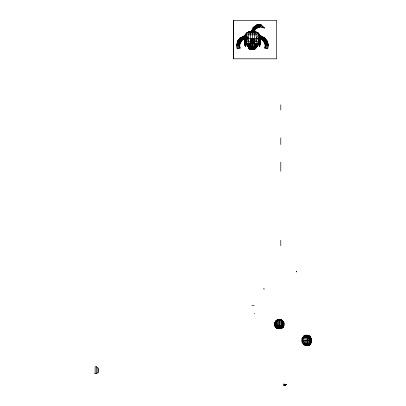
<?xml version="1.0" encoding="UTF-8"?>
<svg xmlns="http://www.w3.org/2000/svg" width="406" height="406" viewBox="0 0 406 406"><rect width="100%" height="100%" fill="white"/><g stroke="black" fill="none" stroke-linecap="round" stroke-linejoin="round"><path stroke-width="0.61" d="M252.507 48.304L252.659 45.776M255.11 48.212L253.06 48.989L252.522 48.715L252.512 47.913M304.739 336.721L303.297 336.889L301.978 338.477L301.978 342.091L302.257 342.131L302.242 338.553L303.571 336.726L305.175 336.204L306.921 336.275L308.971 336.944L309.692 338.655L309.26 340.203L309.423 341.928L309.21 340.761M249.299 47.786L249.71 47.837L249.36 48.456L249.726 48.192L249.299 47.786L249.238 48.172L249.609 48.695L249.71 47.837L249.299 47.786L249.609 48.695L251.41 48.989L251.969 48.715L252.202 42.442M252.106 46.959L252.126 45.776M277.937 327.322L277.679 327.881L276.09 327.246L276.461 326.465L275.943 326.886L279.029 327.571L276.633 327.008L276.461 326.465L276.004 326.404L275.943 326.886L277.694 327.378L277.679 327.881L279.029 327.571L279.054 326.698L276.121 325.942L275.583 323.973L275.583 322.298L276.121 320.75L277.643 319.436L281.028 319.436L282.551 320.75C283.53 322.567 283.028 324.607 282.414 326.444L280.962 327.145L279.617 326.698L278.074 326.86M276.121 324.79L276.258 326.444L277.709 327.145L279.054 326.698L279.039 328.799L281.216 328.5L282.921 327.454C284.068 325.658 284.57 323.369 283.352 321.461L281.216 320.024M245.452 38.6L245.371 41.595L247.015 43.589L248.685 43.949M255.1 44.33L255.13 43.28L253.867 42.234L250.994 42.234L248.903 43.919C247.944 45.35 248.132 47.121 248.766 48.644C252.263 51.207 258.531 48.786 255.851 43.797L254.562 42.995L255.866 43.919L256.206 45.33L255.536 48.624L254.034 49.456L252.446 49.573M250.411 49.456L248.954 48.624L248.457 46.797L248.508 45.244L249.101 43.807L250.335 42.98M248.99 47.421L248.954 48.624C250.695 49.933 253.197 50.034 255.009 48.898M249.929 48.258C255.724 49.293 247.741 48.842 249.558 47.421L250.335 46.959L250.081 44.797L250.431 43.878L251.37 43.097L253.623 43.097L254.516 43.878L254.78 45.792L253.725 48.365L252.496 48.02L250.695 48.212L251.979 48.025L251.938 49.689L251.943 49.212M251.284 48.563L249.238 48.172L249.588 48.212C248.908 46.67 248.67 44.746 249.675 43.28L250.431 43.878L250.335 46.959L254.425 46.959L255.014 47.421L255.085 47.791L253.725 48.365L255.054 47.695L255.623 46.162L255.678 44.777L255.13 43.28L254.516 43.878L254.425 46.959M251.253 46.959L251.37 43.097L250.964 42.452L250.979 43.056L251.319 38.509L253.527 38.509L254.247 39.159L254.486 39.945L253.862 42.645M252.537 49.212L252.481 49.573L251.959 49.456M252.654 46.959L252.725 42.437M253.506 46.959L253.867 42.234L255.257 43.498L255.379 44.614M255.592 46.802L255.719 48.644L255.851 48.238L254.136 49.06L254.034 49.456L255.729 48.644L256.252 46.852L255.557 46.289M255.648 45.005L255.684 43.807L254.034 42.879M254.136 49.06L255.719 48.644L255.76 47.487M255.851 43.797L255.851 44.533L255.577 43.919C256.577 44.335 255.902 47.522 255.531 48.624L255.054 47.695L253.74 48.136L251.136 48.187M251.684 42.468L250.598 39.159L250.482 41.605L251.182 42.747L250.852 42.889L250.482 41.605L250.598 39.159L251.319 38.509L253.527 38.509L254.293 41.605L254.07 41.94L254.247 39.159L254.07 41.605M252.547 47.959L252.486 49.689L253.948 49.456L253.801 49.004L255.217 48.248L256.024 46.797L255.257 43.498L255.212 44.726L255.257 43.498M253.801 49.004L250.619 49.014L249.259 48.263L248.888 45.193L249.675 43.28M249.304 47.045L249.259 48.263L248.766 48.644L248.233 46.852L249.117 46.299L249.091 44.518L250.081 44.797M251.938 48.152L251.903 49.182L251.959 47.959M255.77 46.583L255.181 43.99L255.821 45.173L255.217 48.248L255.267 47.03M310.108 342.497L310.118 342.441M249.457 46.624L249.406 47.847L250.72 48.395L250.837 47.913L253.709 47.913L255.014 47.421L255.511 45.853L255.13 43.28M254.537 43.488L254.684 38.286L254.293 33.089L252.425 31.83L249.122 31.546L246.843 33.089L245.097 34.845L259.749 34.845L258.449 33.089L254.724 31.47L252.425 31.785L252.253 31.333L253.532 28.09L256.891 24.817L260.946 24.553L264.387 27.989L260.099 26.969L258.916 27.065M309.555 343.43L310.128 340.867L309.448 344.303L309.499 343.862L309.022 344.08L309.448 344.303L310.108 343.836C308.748 342.867 309.159 345.379 309.499 343.638L308.961 344.222L310.108 343.836L310.473 341.568L310.128 340.867L301.978 340.583L302.242 340.568M250.598 39.159L250.482 41.605L251.182 42.747L250.532 41.27L251.365 40.996L252.425 38.296L252.385 40.904L253.232 42.468L253.527 38.509L252.385 40.996M255.744 44.355L255.79 43.493M257.637 43.356L257.282 46.467L256.419 43.873M250.781 48.563L250.761 48.959L251.004 48.517M309.468 339.076L309.408 340.162L308.9 340.172L309.616 340.187M249.472 46.705L249.406 47.847L249.117 46.299M245.64 41.61L245.361 46.441C244.011 44.137 244.148 41.163 245.244 38.793M247.893 43.873C247.797 48.756 246.812 45.239 246.543 42.833M311.133 341.476L311.062 342.654L310.037 344.897C308.108 345.684 305.83 346.227 304.013 344.841L302.881 343.075M307.454 336.513L309.539 337.137L310.499 338.746L310.509 342.349L311.062 342.654C311.676 340.553 311.306 338.269 310.017 336.498L310.037 336.138C308.149 335.275 305.901 334.529 304.013 335.833L302.572 338.188L304.099 335.96L305.875 335.28L307.789 335.336L307.083 336.711M250.309 42.858L250.309 41.595L245.361 41.595L245.021 38.839L245.361 41.595L247.015 43.452L248.685 43.772L248.431 38.286L249.122 31.546L252.425 31.44L255.724 31.846L256.414 38.286L256.161 43.772L257.83 43.452L259.475 41.595L259.83 38.839L259.475 41.595L257.83 43.589L256.161 43.949L256.161 43.406M311.158 341.583L311.062 342.826L310.037 344.897L307.479 345.704M277.704 327.556L277.359 327.515M309.692 338.655L306.454 337.33L306.53 336.412L306.921 336.275M250.309 41.595L250.553 33.089L252.425 31.83L255.724 31.846L258.008 33.089C259.124 36.398 258.546 40.098 257.83 43.452M279.054 326.566L279.054 319.436L279.054 319.7M249.37 47.045L249.259 48.263L249.523 47.7L250.375 47.994M280.257 328.596L281.368 328.505L283.241 327.48L284.027 324.922L283.241 327.48L282.261 326.992L282.546 325.013M259.607 38.793C260.698 41.163 260.835 44.137 259.485 46.441L259.089 42.833L259.378 39.773L260.307 42.833L259.485 46.441L258.779 44.919L258.455 42.833M249.071 47.466L248.954 48.624L248.939 47.446M310.275 338.726L310.225 338.289L310.22 338.594M309.94 339.304L309.311 336.386L310.128 340.172L309.311 336.386L310.108 337.203L310.473 339.492L310.128 340.172L309.26 340.203L309.408 338.787L309.408 342.146M281.424 327.997L281.368 328.505L282.921 327.454L283.52 325.165L283.241 321.552L281.424 320.05M282.799 322.562L282.921 321.41L281.368 320.05L283.241 321.552L284.027 323.125L283.241 327.48L283.241 326.292M282.134 326.942L282.612 326.942L282.292 327.546L282.038 327.008L282.581 327.246L282.997 326.754L282.292 327.546L280.257 327.916L279.643 327.571L279.617 326.698L280.82 326.855L277.851 326.855M244.788 44.919L245.468 39.773L244.788 39.773L244.539 42.833L245.361 46.441L246.066 44.919L246.391 42.833M279.617 319.7L279.617 319.436L279.617 326.566L280.962 327.145L280.693 320.517L281.028 319.436L282.414 321.06L282.921 322.668L283.083 322.298L280.693 320.517L278.166 320.517L275.583 322.298L275.75 322.668L276.258 321.06L277.643 319.436L278.166 320.517L278.166 325.825L277.643 326.566L277.709 327.145M305.677 336.452L305.677 335.128M255.201 31.835L253.111 31.536L253.532 28.09L256.937 25.487L260.946 24.553L260.099 26.969L257.231 27.963L254.598 29.501L253.111 31.536L252.425 31.785L254.623 31.871M258.109 42.833L257.282 46.467L256.567 44.65M248.254 43.873L247.564 46.467L246.736 42.833L244.346 42.833M237.52 42.244L237.693 40.986L240.185 37.936L246.29 34.845L246.843 33.089M254.049 42.645L254.237 41.27L251.365 40.996L252.456 42.442L252.385 40.904L251.877 40.996M309.26 340.203L309.499 338.533L308.971 336.944L307.55 337.01M254.07 41.94L254.247 40.732L254.293 41.605M254.669 48.263L255.146 48.456L255.531 48.065L254.227 48.857L253.714 48.959L253.496 48.517L252.522 48.715L255.181 48.212L254.882 48.695L254.669 48.263L253.496 48.517M257.282 45.426L257.282 46.467L257.988 44.919L258.302 42.833M247.208 43.356L247.564 46.467L248.426 43.873M259.272 38.6L258.744 41.595L259.977 35.434L258.008 33.089L255.724 31.912M278.414 328.596L277.303 328.505L275.75 327.454L275.151 325.165L275.43 321.552L277.455 320.024M249.396 44.65L249.578 43.554L251.055 42.645M258.744 41.595L258.926 40.519M260.5 42.833L258.663 42.833L259.485 46.441L259.865 42.833L259.378 39.773M256.414 38.286L258.556 34.845C263.504 36.469 268.006 39.945 268.518 45.482L267.803 48.492L264.697 48.106L265.23 45.071L265.027 43.985M309.94 341.725L309.499 344.176L310.108 343.836M239.921 43.437L239.616 45.071L240.149 48.106L237.043 48.492L236.328 45.482L237.693 40.986L240.185 37.936L245.051 36.215L246.29 34.845L248.431 38.286L247.812 39.392M265.422 48.197L265.996 45.167L264.524 41.26L259.586 37.108L258.556 37.428L262.246 39.032L265.473 41.173L267.752 45.386L267.077 48.4M251.979 48.025L252.004 48.304M275.75 322.668L276.121 320.75L277.136 321.496L277.136 325.368L276.121 325.942M266.25 48.299L266.874 45.274L265.473 41.173L263.088 38.651L259.586 37.108L263.925 38.271L267.153 40.986L267.493 43.498M310.077 342.573L309.885 343.171M309.362 343.836L309.915 341.314M283.52 325.165L282.738 324.912L282.261 326.992L283.52 325.165L283.895 325.231M255.597 45.096L255.399 44.518L254.811 44.797M250.837 47.913L249.558 47.421L249.847 46.238M250.137 45.056L250.431 43.878M255.968 46.284L256.206 45.33L255.821 45.173M277.643 326.566L281.028 326.566L282.551 325.942L281.723 325.368L282.084 322.653L281.028 319.436L280.962 319.7L277.709 319.7L277.643 319.436L276.775 322.653L277.136 325.368C279.12 326.429 281.86 325.998 283.083 323.973L282.084 323.902M310.24 338.467L310.23 338.645M282.414 326.444L283.083 323.973L282.414 326.444L282.414 325.247M310.037 341.223L310.128 340.867M309.94 341.832L310.128 341.076L310.473 341.568L310.037 341.106L310.037 341.679M245.767 44.396L246.183 42.833L245.361 46.441L244.98 42.833M260.028 43.873L260.307 42.833L260.058 39.773M95.126 373.383L96.481 373.459L97.937 372.804L98.45 370.972L98.45 369.409L97.937 367.963L96.481 366.74L95.126 366.74L95.126 373.383L94.532 373.53M259.094 24.989L256.891 24.817L253.065 27.471L251.502 31.155L253.973 31.739L254.598 29.501L257.14 27.212L260.748 25.116L264.387 27.989L260.297 26.405L257.14 27.212L254.065 28.796L253.111 31.536M253.699 49.486L250.492 49.456L250.619 49.014M245.468 39.773L244.539 42.833L244.818 43.873M259.195 38.6L258.277 41.595L259.201 38.783L258.556 38.286L246.29 38.286L245.468 38.002L242.6 39.032L239.373 41.173L237.094 45.386L237.769 48.4M237.094 45.386L238.423 41.092L240.92 38.271L245.051 36.215L246.29 37.428L248.431 38.286M248.832 46.604L249.487 44.518M309.042 344.09L308.499 343.897L307.921 342.918L305.205 343.243L304.85 344.364L307.002 344.598L309.042 344.09L309.727 342.436C307.921 338.939 313.254 342.73 311.062 338.437L310.499 338.746M277.247 320.05L275.319 321.461L274.776 323.323L275.151 323.217L275.75 321.41L276.527 320.73M238.596 48.299L237.972 45.274L239.373 41.173L241.763 38.651L245.26 37.108L246.29 37.428L245.468 38.002M258.571 25.329L256.937 25.487L254.065 28.796L257.039 26.349L257.282 25.69L260.946 24.553L256.891 24.817L257.231 27.963L254.598 29.501L253.065 27.471L255.278 26.339M304.206 343.709L304.099 344.719L305.875 345.506L307.789 345.567L307.088 344.075M308.499 337.036L307.921 337.777L304.048 337.66L303.297 336.889L304.85 336.366L306.53 336.412L308.499 337.036L309.123 338.68L309.123 342.294L308.499 343.897L306.53 344.41L304.85 344.364L303.297 343.75L301.978 342.091L303.064 341.619L307.921 341.766M253.735 42.549L254.237 41.27L253.232 42.468M249.061 44.843L249.578 43.554M241.732 40.412L239.616 45.071L236.328 45.482L238.423 41.092L240.92 38.271L245.26 37.108L240.322 41.26L237.972 45.274M282.332 325.835L282.738 324.912M264.697 48.106L265.996 45.167L263.113 40.412M258.911 39.423L259.201 38.783L262.246 39.032M282.414 321.06L282.551 320.75L282.921 322.668M257.673 38.286L256.166 41.595L254.684 38.286M277.359 327.195L277.105 327.749L277.009 327.241L277.582 327.241M276.09 327.246L276.004 326.404L276.379 327.546L276.633 327.008M245.757 42.833L246.264 41.772M239.454 39.352L240.185 37.936L243.336 39.367L245.65 38.783L246.29 38.286L246.29 34.845L247.173 38.286L248.68 41.595M248.142 44.919L248.279 44.65M250.492 48.416L250.253 48.857L250.177 48.451L250.69 48.451M239.601 38.986L240.185 37.936M247.015 43.452L246.569 41.595L247.188 40.493M281.805 327.307C280.739 328.337 279.12 328.266 277.775 327.941L277.455 328.5L275.75 327.454L274.644 324.922L274.644 323.125L275.43 321.552L277.303 320.05M240.149 48.106L238.85 45.167L240.322 41.26L243.336 39.367L241.154 41.336L238.85 45.167L239.423 48.197M309.88 343.38L310.509 342.349M305.586 344.029L305.261 344.527L303.297 343.75L304.048 342.801L307.921 342.918L307.921 337.777M253.532 28.09L251.502 31.155L253.08 31.318M302.597 338.015L304.013 335.833M245.097 34.845L246.396 33.089L249.122 31.668L252.425 31.44L255.176 31.851L253.973 31.739M305.17 336.351L303.957 336.315L305.764 335.696L307.718 335.757L310.017 336.498L309.539 337.137L308.849 337.284M304.013 344.841L302.896 343.004M310.128 339.964L310.473 339.492L310.037 339.929L310.037 339.355M309.473 337.315L309.803 336.868L309.499 336.823L309.499 337.361M257.14 27.212L255.064 29.374L254.724 31.47L254.598 29.501M258.556 37.428L259.794 36.215L264.661 37.936L267.153 40.986L263.692 41.336L261.51 39.367L259.201 38.783M254.293 33.089L255.724 31.846M259.865 43.209L260.307 42.833M240.92 38.271L237.693 40.986L241.154 41.336M258.556 34.845L259.794 36.215L264.194 38.362M250.852 42.889L250.35 42.726L248.629 43.797L248.279 45.33L248.457 46.797M242.895 36.85L245.589 34.845M277.247 327.997L277.303 328.505L275.43 327.48L274.776 325.231L274.776 323.323L275.43 321.552L276.603 320.72M283.352 321.461L283.241 322.734M255.785 43.985L254.242 42.767M238.423 41.092L241.763 38.651M280.962 327.145L281.739 326.581M305.677 345.648L305.703 344.313M251.801 48.715L251.41 48.989L251.776 48.644L251.319 48.644M250.182 43.026L248.903 43.919L249.421 44.005M275.43 326.292L275.43 327.48L274.644 324.922L275.43 327.48L275.75 327.454L276.41 326.992L275.151 325.165L274.776 325.231M280.927 327.698L281.328 327.657L281.043 327.713M254.932 48.212L255.531 48.065L254.79 48.192L255.181 48.212M285.636 384.649L285.915 384.868L286.205 384.543L283.885 385.081L286.205 384.543L285.712 385.066L284.307 385.309L283.885 385.081L283.885 383.741M250.35 42.726L248.629 43.797L248.629 45.284L248.279 45.33L249.157 45.102M254.384 313.64L254.765 313.412M253.674 48.806L253.775 48.786M255.866 43.919L255.379 43.985L255.42 45.147M251.989 49.573L252.293 49.42M257.231 27.963L260.297 26.405M305.175 336.204L304.85 336.366L305.205 337.29L306.454 337.33M250.817 48.7L250.482 48.649L250.751 48.679M309.565 337.472L310.108 337.203L309.499 336.823M309.753 338.289L310.311 338.025L309.803 337.899L309.803 338.543M248.579 32.044L246.396 33.089L258.449 33.089L255.724 31.962M266.874 45.274L264.524 41.26L261.51 39.367L264.661 37.936L265.539 39.514M282.612 326.942L279.643 327.571L281.81 327.069M250.406 48.319L249.512 48.141L251.613 48.542L250.132 48.517M282.261 321.643L283.241 321.552L283.895 323.323L282.738 323.135M282.084 322.653L283.083 322.298M258.556 38.286L259.378 38.002M309.616 340.822L309.265 340.852M257.039 26.349L260.748 25.116L256.937 25.487M275.151 325.165L275.933 324.912L276.339 325.835M305.205 337.29L304.048 337.66L303.064 338.787L303.064 341.619L304.048 342.801L305.205 343.243M279.643 327.571L279.962 327.48M280.51 327.378L279.83 327.571L280.257 327.916L279.861 327.48L280.373 327.48M282.175 326.916L282.997 326.754L282.332 326.942L282.581 327.246M280.414 327.378L282.53 326.942M277.511 327.515L277.663 327.525M283.885 385.081L284.317 384.974M284.479 384.954L284.012 385.081L284.307 385.309L284.033 385.02L284.388 385.02M284.418 384.954L286.017 384.629M302.237 339.918L301.978 339.984L309.123 340.187M252.522 48.715L252.806 48.644M253.293 48.563L252.689 48.715L253.06 48.989L252.715 48.644L253.171 48.644M280.049 327.515L282.312 326.967M280.754 327.718L281.708 327.485M307.479 344.374L308.519 344.131M309.022 343.968L309.499 343.862M254.912 48.233L252.882 48.669L254.364 48.649M309.803 336.868L309.382 336.955L310.077 339.72M251.872 31.516L249.122 31.912L252.253 31.333L255.176 31.876M280.896 327.941L281.216 328.5L279.632 328.799L279.617 326.698L280.597 326.86M249.122 31.912L252.126 31.47M309.499 342.466L309.123 342.294M255.054 45.903L255.623 46.162L255.054 47.695M251.872 31.638L249.122 31.785L252.425 31.44L252.425 38.509M275.151 323.217L275.933 323.135M249.69 31.856L250.832 31.749M280.16 328.601L281.216 328.5M310.56 342.872L311.062 342.826L310.017 344.537L307.718 345.141L305.764 345.08L303.957 344.354L303.267 343.38M242.6 39.032L245.65 38.783L246.569 41.595L246.29 38.286M250.05 45.792L249.152 45.853L249.558 47.421M249.122 31.785L251.4 31.643M276.775 323.902L275.583 323.973L276.258 326.444L276.258 325.247M278.08 326.911L279.069 326.855M250.223 31.871L251.872 31.805M249.122 31.668L251.872 31.566M233.394 20.3L276.653 20.3L276.653 58.804L233.694 58.804L233.394 20.3L233.694 58.804M251.182 42.549L250.532 41.27L250.598 39.945M251.365 40.996L253.41 40.996M250.482 41.605L250.705 41.94L250.36 39.945M254.537 41.595L259.485 41.595L259.175 40.493M244.661 44.919L246.066 44.919M246.858 44.919L248.269 44.919M256.582 44.919L257.988 44.919M258.779 44.919L260.19 44.919M247.574 46.441L247.564 45.426M253.816 48.451L254.329 48.451L254.227 48.857L254.014 48.416M253.212 48.563L253.714 48.563M251.827 305.424L254.212 305.424M281.089 327.241L281.662 327.241L281.566 327.749L281.312 327.195M277.694 327.378L278.257 327.378M278.298 327.48L278.81 327.48L278.409 327.916L278.836 327.571L278.161 327.378M285.606 384.665L285.936 384.665L285.712 385.066L285.54 384.71M284.88 384.863L285.281 384.863L285.215 385.198L285.037 384.832M306.733 340L307.921 340M309.94 338.67L310.438 338.675M311.356 340.223L309.21 340.157M306.733 340.675L307.921 340.695M304.454 343.78L303.297 343.75L304.444 343.816M307.342 343.862L308.499 343.897L307.388 343.623M307.921 338.929L301.978 338.477L302.242 338.553M308.2 344.481L310.017 344.537L309.565 343.892M308.352 344.968L309.595 345.009M303.571 336.726L304.769 336.777M309.94 342.359L310.438 342.385M253.395 48.187L252.496 48.02L253.821 48.212M278.511 328.571L277.455 328.5L279.039 328.799M254.78 45.792L255.511 45.853M252.425 31.607L255.176 31.881L252.425 31.546M255.851 45.284L256.206 45.33M310.56 338.193L311.062 338.269L311.163 339.573M250.801 49.496L251.928 49.684M263.261 288.798L264.555 289.042M249.512 48.141L251.537 48.527M255.851 46.761L256.252 46.852M252.101 31.292L253.039 31.516M276.359 326.805L278.623 327.358M276.963 327.327L277.917 327.561M304.048 342.801L305.16 343.075M251.202 48.563L251.969 48.715M262.601 39.752L261.51 39.367L262.621 39.671M278.709 327.48L279.029 327.571M261.51 39.367L262.641 39.692M275.583 322.298L276.775 322.653M276.126 325.013L276.258 326.444L275.75 324.404L275.75 321.41L276.41 321.643M249.462 48.898L250.492 49.456M307.479 335.178L310.037 336.138L311.062 338.269L310.017 336.498M307.002 344.598L306.53 344.41L306.454 343.278M249.523 47.7L250.304 48.04M250.35 49.06L248.629 48.238L248.629 46.761M276.004 326.404L276.339 326.942M309.753 342.725L310.311 343.029L309.803 343.121L309.803 342.476M263.418 27.43L264.387 27.989M276.867 327.307L277.775 327.941M259.977 35.434L262.443 37.205M263.088 38.651L266.422 41.092L268.518 45.482L265.23 45.071L263.692 41.336M282.068 320.72L282.921 321.41L283.52 323.217M275.319 321.461L275.43 322.734M277.136 325.368L275.583 323.973L275.75 324.404M258.008 33.089L259.749 34.845M249.122 31.546L250.553 33.089M264.083 38.458L266.422 41.092L267.752 45.386M263.925 38.271L266.422 41.092M276.496 326.916L276.227 326.465L276.379 327.546M249.609 48.695L249.502 47.837L249.588 48.212M264.661 37.936L265.148 38.88M250.532 41.27L250.705 41.605M258.581 41.772L259.089 42.833M284.636 384.913L284.814 385.284L284.804 384.954M280.734 327.322L280.993 327.881L280.977 327.378M276.258 321.06L276.121 320.75L276.121 321.902M245.65 38.6L246.569 41.595M309.94 339.198L310.128 340.172M255.684 43.807L256.024 45.244M244.869 35.434L246.102 41.595L245.574 38.6M275.933 324.912L276.293 326.47M310.047 337.853L310.265 338.868M255.075 48.121L255.146 48.456M257.272 46.401L256.952 43.873M256.592 43.873L256.719 44.919M306.53 336.412L306.596 336.985M275.75 321.41L275.872 322.562M311.062 338.437L311.158 339.624M255.684 47.461L255.719 48.644M255.207 47.03L255.217 48.248M282.921 321.41L282.921 324.404M282.921 326.246L282.921 327.454M282.551 321.902L282.551 320.75L281.723 321.496L281.723 325.368M282.551 324.79L282.551 325.942M280.79 104.814L280.79 110.021M280.79 137.913L280.79 144.521M280.79 162.08L280.79 171.185M280.79 240.215L280.79 245.681M279.617 326.343L279.617 327.058M279.054 326.343L279.054 327.058M275.75 326.246L275.75 327.454M259.485 45.426L259.485 46.441M257.83 43.082L257.83 43.589M247.015 42.589L247.015 43.589M245.361 45.426L245.361 46.441M97.937 367.963L97.937 372.804M96.481 366.74L96.481 373.459M252.537 48.141L252.507 49.182L252.547 48.152M296.649 271.533L296.426 271.964L296.202 271.533L296.649 271.533M309.473 343.684L309.022 343.709L309.803 344.151L309.473 343.684M309.539 337.137L308.352 337.137L309.539 337.137"/></g></svg>
